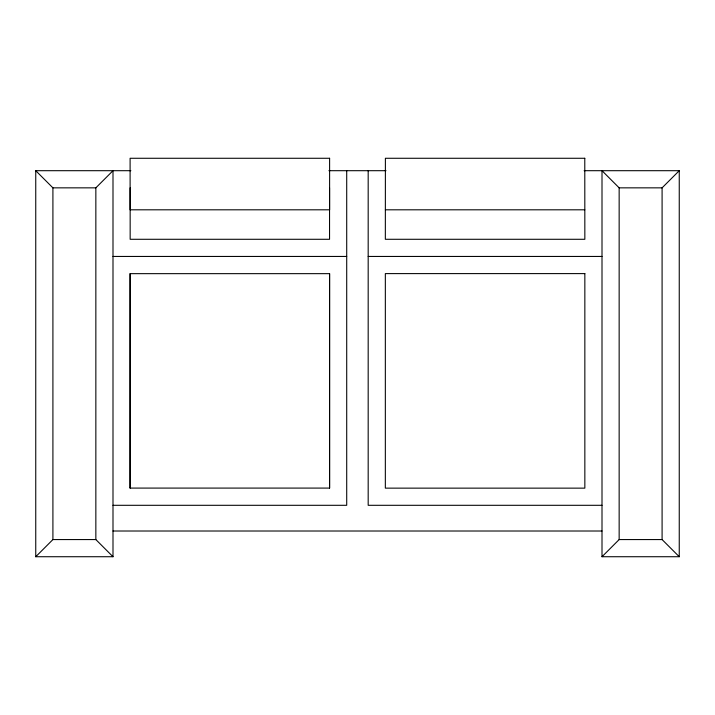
<?xml version="1.0" encoding="UTF-8"?>
<svg xmlns="http://www.w3.org/2000/svg" width="715" height="715" viewBox="0 0 715 715"><rect width="100%" height="100%" fill="white"/><g stroke="black" fill="none" stroke-linecap="round" stroke-linejoin="round"><path stroke-width="1.07" d="M112.997 556.726L95.846 539.566L95.846 187.848L112.997 170.697L112.997 556.726L35.75 556.726L35.75 170.697L130.863 170.697M35.75 556.726L52.91 539.566L52.91 187.848L35.75 170.697M602.003 556.726L619.154 539.566L619.154 187.848L602.003 170.697L602.003 556.726L679.25 556.726L662.09 539.566L662.09 187.848L679.25 170.697L584.137 170.697M328.909 170.697L385.993 170.697M52.91 187.848L95.846 187.848M619.154 187.848L662.09 187.848M385.394 209.808L584.781 209.808M112.997 256.444L346.712 256.444M368.18 256.444L602.003 256.444M130.103 488.086L329.606 488.086L329.606 273.657L130.103 273.657L130.103 488.086L130.157 273.604M112.997 505.299L346.712 505.299L346.712 170.697M602.003 505.299L368.18 505.299L368.18 170.697M112.997 531.013L602.003 531.013M52.91 539.566L95.846 539.566M619.154 539.566L662.09 539.566M679.25 170.697L679.25 556.726M329.552 187.848L329.552 239.284L130.157 239.284L130.157 187.848M329.552 273.604L329.552 488.139M329.606 158.274L130.103 158.274L130.103 209.808L329.606 209.808L329.606 158.274M584.781 158.274L385.394 158.274L385.34 239.284L584.843 239.284L584.781 158.274M584.843 273.604L385.34 273.604L385.34 488.139L584.843 488.139L584.843 273.604"/></g></svg>
